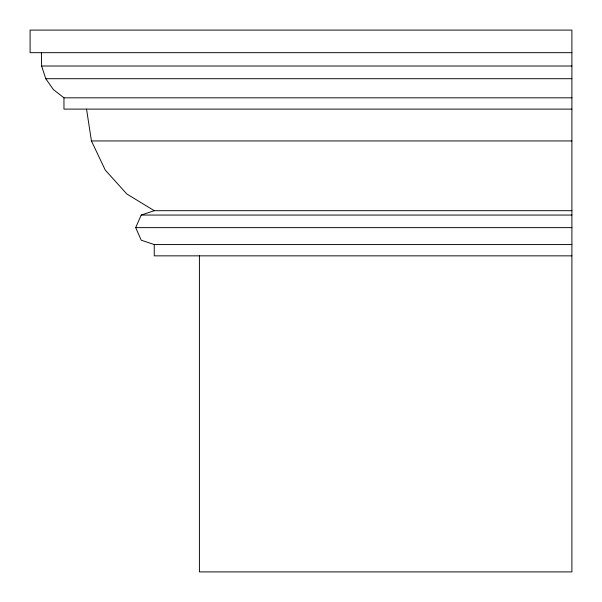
<?xml version="1.0" encoding="UTF-8"?>
<svg xmlns="http://www.w3.org/2000/svg" width="602" height="602" viewBox="0 0 602 602"><rect width="100%" height="100%" fill="white"/><g stroke="black" fill="none" stroke-linecap="round" stroke-linejoin="round"><path stroke-width="0.9" d="M571.9 244.562L154.262 244.562L141.229 240.206L135.676 227.631L141.229 215.057L154.262 210.7L571.9 210.7M571.9 52.675L30.1 52.675L30.1 30.1L571.9 30.1L571.9 571.9L199.412 571.9L199.412 255.85M41.387 52.675L41.628 66.017L571.9 66.017M41.628 66.017L45.76 78.704L571.9 78.704M45.76 78.704L53.435 89.63L63.962 97.825L571.9 97.825M571.9 109.112L63.962 109.112L63.962 97.825M86.537 109.112L91.429 140.936L571.9 140.936M141.229 215.057L571.9 215.057M135.676 227.631L571.9 227.631M571.9 255.85L154.262 255.85L154.262 244.562M154.262 210.7L126.774 193.942L105.23 170.02L91.429 140.936"/></g></svg>
